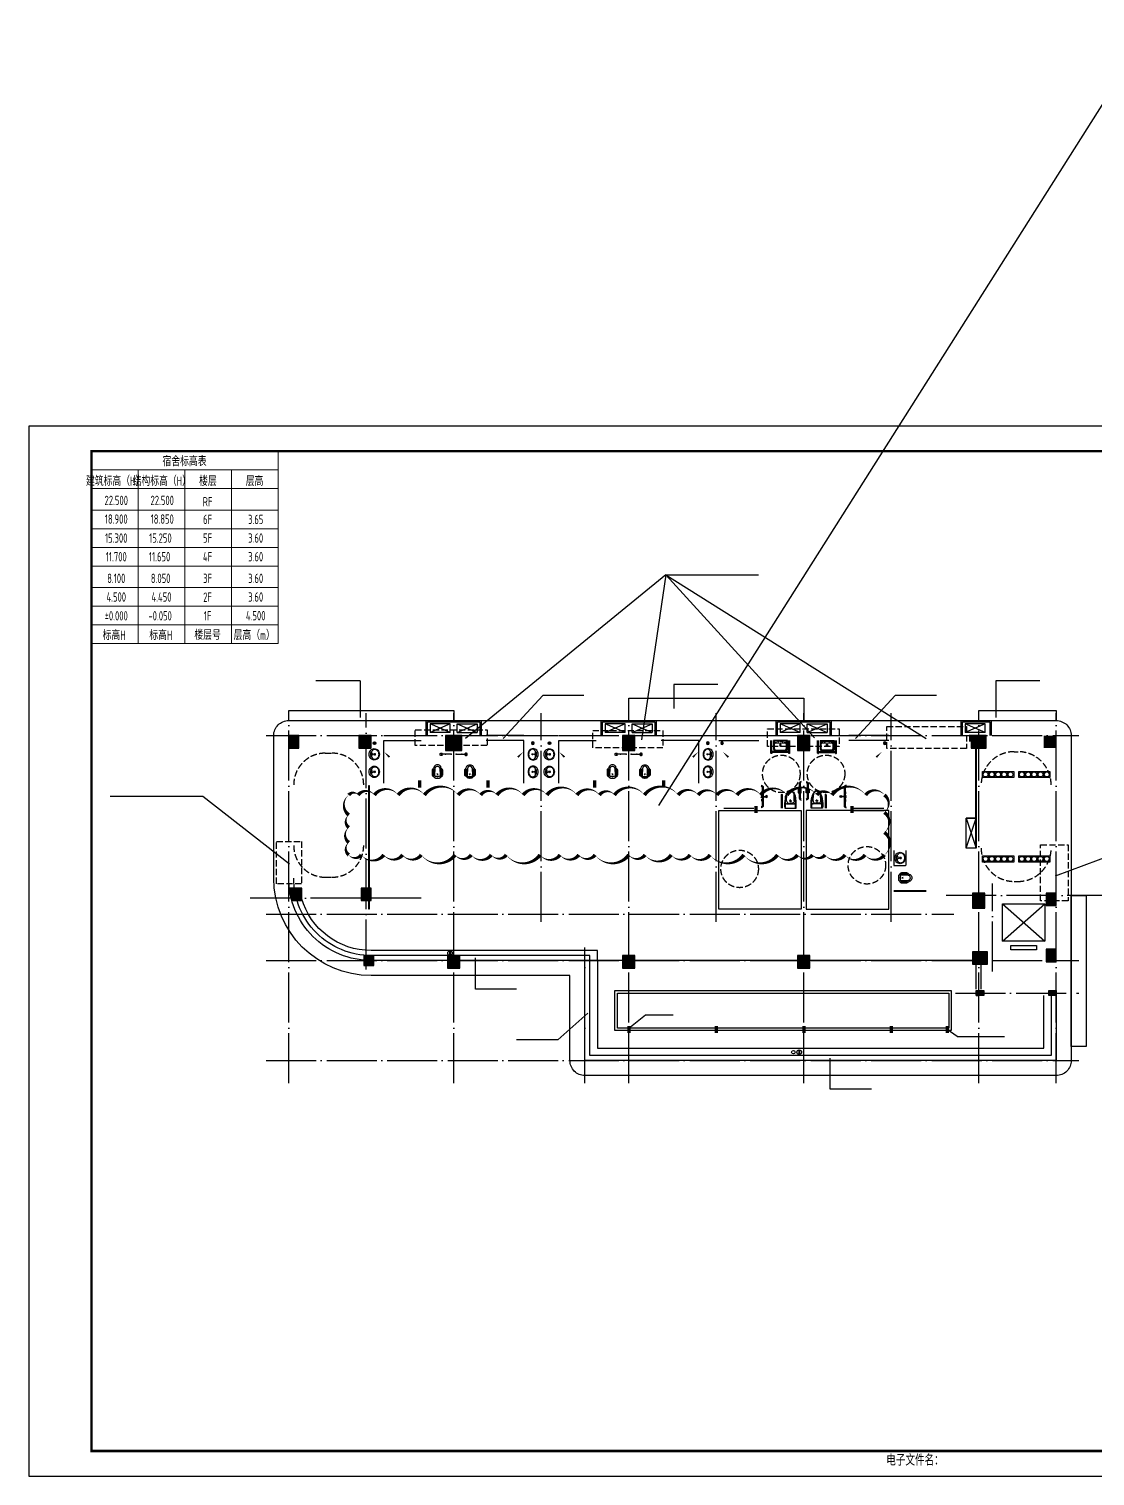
# Model space of a CAD drawing. Extents: x -1041549 to 749950, y -354245 to 17554.
# Drawn here: x -785097 to -742451, y -141716 to -83828 of the extents above; entities that cross this region are included whole.
import ezdxf
from ezdxf.enums import TextEntityAlignment as Align

# ---------------------------------------------------------------- set-up
doc = ezdxf.new("R2010")
doc.units = 0
doc.header["$LTSCALE"] = 1000
doc.header["$MEASUREMENT"] = 0
doc.linetypes.add('DASH', pattern=[0.35, 0.25, -0.1])
doc.linetypes.add('DOTE', pattern=[2.42, 2, -0.2, 0.02, -0.2])
for name, color, linetype in [('0-家具', 45, 'Continuous'), ('14', 1, 'Continuous'), ('8', 8, 'Continuous'), ('AC', 252, 'Continuous'), ('DIM_SYMB', 3, 'Continuous'), ('DOTE', 1, 'Continuous'), ('EQUIP_地漏', 7, 'Continuous'), ('EQUIP_雨水斗', 7, 'Continuous'), ('EVTR', 2, 'Continuous'), ('K+T', 252, 'Continuous'), ('LATRINE', 6, 'Continuous'), ('LVTRY', 8, 'Continuous'), ('PUB_DIM', 3, 'Continuous'), ('PUB_HATCH', 8, 'Continuous'), ('PUB_TEXT', 7, 'Continuous'), ('PUB_TITLE', 4, 'Continuous'), ('STAIR', 2, 'Continuous'), ('VPIPE-雨水', 222, 'DASH'), ('WALL', 4, 'Continuous'), ('WALL-MOVE', 6, 'Continuous'), ('WINDOW', 3, 'Continuous'), ('楼梯大样$0$A_STAR_LIFT(电梯扶梯)', 1, 'Continuous')]:
    doc.layers.add(name, color=color, linetype=linetype)
doc.layers.add('A-ANNO-TABS', color=46, linetype='Continuous', lineweight=9)
doc.layers.add('A-ANNO-TABS-TEXT', color=7, linetype='Continuous', lineweight=15)
doc.layers.add('DIM_MODI', color=6, linetype='Continuous', plot=False)
doc.styles.add('3-100', font='tssdeng.shx', dxfattribs={"width": 0.6, "bigfont": 'hztxt.shx'})
doc.styles.add('hztxt', font='romand_pkpm', dxfattribs={"bigfont": 'gbcbig'})

# ---------------------------------------------------------------- blocks, each defined once
blk = doc.blocks.new('$lvtry$00000168')
at = {"color": 0}
blk.add_line((0, 0), (0, -395), dxfattribs=at)
blk.add_arc((0, -395), 50, 121.03319, 58.96681, dxfattribs=at)
for p in [(0, 0), (0, -223)]:
    blk.add_point(p, dxfattribs=at)
blk = doc.blocks.new('$lvtry$00000203')
at = {"color": 0}
for p, q in [((-109, -134, 0), (-210, -128, 0)), ((-107, -166, 0), (-210, -166, 0)), ((-106, -197, 0), (-210, -197, 0)), ((-104, -227, 0), (-210, -227, 0)), ((-103, -258, 0), (-210, -258, 0)), ((-101, -289, 0), (-210, -289, 0)), ((-100, -320, 0), (-210, -320, 0)), ((-191, -354, 0), (-99, -345, 0)), ((-106, -103, 0), (-182, -88, 0)), ((-109, -124, 0), (-97, -382, 0)), ((48, -60, 0), (-48, -60, 0)), ((-4, -470, 0), (4, -470, 0)), ((97, -382, 0), (109, -124, 0)), ((191, -354, 0), (99, -345, 0)), ((100, -320, 0), (210, -320, 0)), ((101, -289, 0), (210, -289, 0)), ((103, -258, 0), (210, -258, 0)), ((104, -227, 0), (210, -227, 0)), ((106, -103, 0), (182, -88, 0)), ((106, -197, 0), (210, -197, 0)), ((107, -166, 0), (210, -166, 0)), ((109, -134, 0), (210, -128, 0))]:
    blk.add_line(p, q, dxfattribs=at)
at = {"color": 0, "elevation": 0}
blk.add_lwpolyline([(184, -360, 0.139709), (135, -448, -0.12003), (120, -477, -0.218108), (4, -530), (-4, -530, -0.218108), (-120, -477, -0.12003), (-135, -448, 0.139709), (-184, -360, 0.046574), (-191, -354, -0.248797), (-210, -318), (-210, -128, -0.218491), (-198, -101), (-90, -9, -0.179479), (-67, 0), (67, 0, -0.179479), (90, -9), (198, -101, -0.218491), (210, -128), (210, -318, -0.248797), (191, -354, 0.046574)], format="xyb", close=True, dxfattribs=at)
at = {"color": 0, "const_width": 3, "elevation": 0}
blk.add_lwpolyline([(49, -153, 1), (-49, -153, 1)], format="xyb", close=True, dxfattribs=at)
at = {"color": 0}
for centre, radius, start, end in [((-48, -121, 0), 61, 90, 182.693), ((-4, -377, 0), 92.8, 182.693, 270), ((4, -377, 0), 92.8, 270, 357.307), ((48, -121, 0), 61, 357.307, 90)]:
    blk.add_arc(centre, radius, start, end, dxfattribs=at)
for p in [(0, 0), (0, -153, 0)]:
    blk.add_point(p, dxfattribs=at)
blk = doc.blocks.new('$lvtry$00000179')
at = {"color": 0, "linetype": 'ByBlock'}
for p, q in [((-32, -102), (-92, -102)), ((-13, -178), (-40, -70)), ((35, -64), (-35, -64)), ((13, -178), (-13, -178)), ((40, -70), (13, -178)), ((92, -102), (32, -102))]:
    blk.add_line(p, q, dxfattribs=at)
blk.add_lwpolyline([(0, -406, 0.088425), (89, -391, 0.093738), (162, -347, 0.102376), (212, -280, 0.10945), (229, -203, 0.109452), (212, -127, 0.102376), (162, -60, 0.093738), (89, -16, 0.088423), (0, 0, 0.088427), (-89, -16, 0.093738), (-162, -60, 0.102376), (-212, -127, 0.109452), (-229, -203, 0.109451), (-212, -280, 0.102376), (-162, -347, 0.093738), (-89, -391, 0.088425)], format="xyb", close=True, dxfattribs=at)
for centre, radius in [((-64, -76), 20.4), ((-64, -76), 15.4), ((0, -229), 25.4), ((63, -76), 20.4), ((63, -76), 15.4)]:
    blk.add_circle(centre, radius, dxfattribs=at)
for centre, radius, start, end in [((-88, -229), 116, 151.0888, 180), ((-88, -229), 116, 180, 208.9112), ((-45, -252), 164, 126.8699, 151.0888), ((-45, -205), 164, 208.9112, 233.1301), ((-18, -288), 210, 123.90451, 126.8699), ((-18, -169), 210, 233.1301, 252.74206), ((-92, -178), 76.2, 90, 123.90451), ((0, -111), 270, 252.74206, 270), ((-35, -68), 5, 90, 194.03624), ((0, -111), 270, 270, 287.25794), ((35, -68), 5, 345.96376, 90), ((18, -169), 210, 287.25794, 306.8699), ((92, -178), 76.2, 57.74019, 90), ((45, -252), 164, 28.9112, 57.74019), ((45, -205), 164, 306.8699, 331.0888), ((88, -229), 116, 0, 28.9112), ((88, -229), 116, 331.0888, 0)]:
    blk.add_arc(centre, radius, start, end, dxfattribs=at)
at = {"color": 0}
for p in [(0, -76), (0, -229)]:
    blk.add_point(p, dxfattribs=at)
blk = doc.blocks.new('A$C545B6328')
at = {"layer": 'AC'}
for p, q in [((400, 450), (-400, 450)), ((-400, 450), (-400, 100)), ((400, 450), (-400, 100)), ((400, 100), (-400, 450)), ((400, 100), (-400, 100)), ((400, 100), (400, 450))]:
    blk.add_line(p, q, dxfattribs=at)
blk = doc.blocks.new('asgvava')
at = {"layer": 'LATRINE'}
for points in [[(-359868, 72627), (-359868, 72027), (-357668, 72027), (-357668, 72627)], [(-359818, 72627), (-359818, 72077), (-357718, 72077), (-357718, 72627)]]:
    blk.add_lwpolyline(points, dxfattribs=at)
at = {"xscale": -1, "rotation": 180}
blk.add_blockref('A$C545B6328', (-359312, 72610), dxfattribs=at)
at = {"rotation": 180}
blk.add_blockref('A$C545B6328', (-358224, 72610), dxfattribs=at)
blk = doc.blocks.new('7GGT')
for p, q in [((1704780, 1352574), (1704780, 1353034)), ((1704786, 1353004), (1705175, 1353004)), ((1704950, 1352652), (1704950, 1352962)), ((1704970, 1352752), (1704970, 1352855)), ((1705070, 1352752), (1705070, 1352855)), ((1705073, 1352955), (1705316, 1352947)), ((1705395, 1353134), (1705545, 1353134)), ((1705395, 1353134), (1705545, 1353134)), ((1704780, 1352604), (1705180, 1352604)), ((1705310, 1352474), (1704780, 1352474)), ((1705310, 1352434), (1704780, 1352434)), ((1704970, 1352804), (1704970, 1352804)), ((1705070, 1352804), (1705020, 1352804)), ((1705070, 1352804), (1705120, 1352804)), ((1705073, 1352652), (1705316, 1352660))]:
    blk.add_line(p, q)
for points in [[(1705840, 1353234), (1705840, 1353234, -0.414214), (1705760, 1353154), (1705180, 1353154, -0.414214), (1705100, 1353234), (1705100, 1353234)], [(1705800, 1353234), (1705800, 1353234, -0.414214), (1705760, 1353194), (1705180, 1353194, -0.414214), (1705140, 1353234), (1705140, 1353234)]]:
    blk.add_lwpolyline(points, format="xyb")
blk.add_lwpolyline([(1705395, 1353234), (1705545, 1353234), (1705545, 1353114), (1705395, 1353114)], close=True)
for points in [[(1704780, 1353034, 0), (1704873, 1353037, 0), (1704965, 1353035, 0), (1705058, 1353028, 0), (1705150, 1353016, 0), (1705241, 1352998, 0)], [(1704970, 1353004, 0), (1704963, 1352996, 0), (1704957, 1352987, 0), (1704953, 1352976, 0), (1704950, 1352966, 0), (1704950, 1352955, 0)], [(1705073, 1352955, 0), (1705041, 1352951, 0), (1705013, 1352938, 0), (1704990, 1352915, 0), (1704975, 1352887, 0), (1704970, 1352855, 0)], [(1705339, 1352966, 0), (1705309, 1352979, 0), (1705278, 1352990, 0), (1705246, 1352997, 0), (1705213, 1353002, 0), (1705180, 1353004, 0)], [(1705357, 1352937, 0), (1705349, 1352941, 0), (1705341, 1352943, 0), (1705333, 1352945, 0), (1705324, 1352947, 0), (1705316, 1352947, 0)], [(1705478, 1352804, 0), (1705466, 1352847, 0), (1705445, 1352886, 0), (1705416, 1352920, 0), (1705380, 1352947, 0), (1705339, 1352966, 0)], [(1705459, 1352800, 0), (1705450, 1352834, 0), (1705434, 1352866, 0), (1705413, 1352895, 0), (1705387, 1352919, 0), (1705357, 1352937, 0)], [(1705241, 1352609, 0), (1705150, 1352591, 0), (1705058, 1352579, 0), (1704965, 1352572, 0), (1704873, 1352570, 0), (1704780, 1352574, 0)], [(1704950, 1352652, 0), (1704950, 1352641, 0), (1704953, 1352631, 0), (1704957, 1352621, 0), (1704963, 1352611, 0), (1704970, 1352604, 0)], [(1705073, 1352652, 0), (1705041, 1352656, 0), (1705013, 1352670, 0), (1704990, 1352692, 0), (1704975, 1352721, 0), (1704970, 1352752, 0)], [(1705180, 1352604, 0), (1705213, 1352605, 0), (1705246, 1352610, 0), (1705278, 1352617, 0), (1705309, 1352628, 0), (1705339, 1352641, 0)], [(1705316, 1352660, 0), (1705324, 1352660, 0), (1705333, 1352662, 0), (1705341, 1352664, 0), (1705349, 1352666, 0), (1705357, 1352670, 0)], [(1705478, 1352804, 0), (1705466, 1352760, 0), (1705445, 1352721, 0), (1705416, 1352687, 0), (1705380, 1352660, 0), (1705339, 1352641, 0)], [(1705459, 1352807, 0), (1705450, 1352773, 0), (1705434, 1352741, 0), (1705413, 1352712, 0), (1705387, 1352688, 0), (1705357, 1352670, 0)]]:
    blk.add_polyline3d(points)
blk.add_arc((1705310, 1352454), 20, 270, 90)
blk = doc.blocks.new('lingyu')
at = {"layer": '0-家具'}
for p, q in [((407379, 512419), (407587, 512419)), ((407379, 512409), (407587, 512409))]:
    blk.add_line(p, q, dxfattribs=at)
for points in [[(407399, 512449), (407379, 512449), (407379, 512434), (407399, 512434)], [(407399, 512379), (407379, 512379), (407379, 512394), (407399, 512394)]]:
    blk.add_lwpolyline(points, close=True, dxfattribs=at)
for radius, start, end in [(40.6, 187.64381, 173.48059), (28.6, 190.88886, 170.72071)]:
    blk.add_arc((407589, 512415), radius, start, end, dxfattribs=at)
blk = doc.blocks.new('A$C92aa8c3f')
at = {"layer": '0-家具'}
for p, q in [((40, 620), (0, 620)), ((40, 580), (0, 580)), ((40, 320), (0, 320)), ((40, 280), (0, 280))]:
    blk.add_line(p, q, dxfattribs=at)
for points in [[(0, 900), (0, 900, -0.414214), (80, 820), (80, 80, -0.414214), (0, 0), (0, 0)], [(0, 860), (0, 860, -0.414214), (40, 820), (40, 80, -0.414214), (0, 40), (0, 40)]]:
    blk.add_lwpolyline(points, format="xyb", dxfattribs=at)
blk.add_blockref('lingyu', (-407379, -511964))
blk = doc.blocks.new('A$C55FC31F4')
for p, q in [((0, 20), (0, 520)), ((40, 20), (40, 520)), ((40, 80), (710, 80)), ((40, 40), (710, 40)), ((123, 494), (625, 494)), ((123, 170), (123, 494)), ((153, 139), (123, 170)), ((596, 139), (153, 139)), ((374, 494), (284, 494)), ((284, 494), (464, 494)), ((596, 139), (625, 170)), ((625, 170), (625, 494)), ((710, 20), (710, 520)), ((750, 20), (750, 520))]:
    blk.add_line(p, q)
at = {"lineweight": 13}
for p, q in [((95, 397), (123, 397)), ((97, 469), (123, 469)), ((142, 494), (142, 441)), ((142, 441), (220, 441)), ((184, 420), (142, 393)), ((142, 393), (142, 185)), ((142, 185), (184, 139)), ((184, 420), (564, 420)), ((225, 436), (225, 420)), ((522, 436), (522, 420)), ((606, 441), (527, 441)), ((606, 185), (565, 139)), ((566, 419), (606, 393)), ((606, 494), (606, 441)), ((606, 393), (606, 185)), ((653, 469), (627, 469)), ((655, 397), (627, 397))]:
    blk.add_line(p, q, dxfattribs=at)
for points in [[(94, 520), (94, 170)], [(94, 520), (654, 520)], [(94, 170), (144, 110)], [(144, 110), (604, 110)], [(654, 170), (604, 110)], [(654, 520), (654, 170)]]:
    blk.add_lwpolyline(points)
for centre, radius in [((285, 464), 15), ((375, 338), 24.9), ((375, 476), 8), ((465, 466), 15)]:
    blk.add_circle(centre, radius, dxfattribs=at)
blk.add_circle((375, 338), 33.1)
for centre, start, end in [((20, 20), 180.18711, 0.18711), ((730, 20), 179.81289, 359.81289)]:
    blk.add_arc(centre, 20, start, end)
for centre, start, end in [((220, 436), 0, 90), ((527, 436), 90, 180), ((564, 415), 57.24435, 90)]:
    blk.add_arc(centre, 5, start, end, dxfattribs=at)
blk = doc.blocks.new('$TwtSys$00000139')
at = {"color": 7}
for p, q in [((-19, 92, 0), (-19, -92, 0)), ((19, 92, 0), (19, -92, 0))]:
    blk.add_line(p, q, dxfattribs=at)
blk.add_circle((0, 0, 0), 93.8)
blk = doc.blocks.new('TUQ')
at = {"layer": '14', "style": 'hztxt', "width": 0.85}
blk.add_text('电子文件名：', height=450, rotation=359.99972, dxfattribs=at).set_placement((-24105, -584))
blk = doc.blocks.new('$TwtSys$00000141')
at = {"color": 8}
for p, q in [((-94, -180), (-10, -96)), ((-94, -180), (-10, -96)), ((-87, -223), (35, -101)), ((-87, -223), (35, -101)), ((-66, -254), (66, -122)), ((-66, -254), (66, -122)), ((-32, -275), (88, -155)), ((-32, -275), (88, -155)), ((11, -280), (92, -199)), ((11, -280), (92, -199))]:
    blk.add_line(p, q, dxfattribs=at)
blk.add_circle((0, -188), 94, dxfattribs=at)
blk.add_circle((0, -188), 94, dxfattribs=at)
blk = doc.blocks.new('dhgmdghm')
at = {"layer": '楼梯大样$0$A_STAR_LIFT(电梯扶梯)'}
for points in [[(1368204, 5589), (1367954, 5589), (1367954, 5839), (1368204, 5839)], [(1368204, 5339), (1367954, 5339), (1367954, 5589), (1368204, 5589)], [(1368204, 5089), (1367954, 5089), (1367954, 5339), (1368204, 5339)], [(1368204, 4839), (1367954, 4839), (1367954, 5089), (1368204, 5089)], [(1368204, 4589), (1367954, 4589), (1367954, 4839), (1368204, 4839)]]:
    blk.add_lwpolyline(points, close=True, dxfattribs=at)
for centre in [(1368079, 5714), (1368079, 5464), (1368079, 5214), (1368079, 4964), (1368079, 4714)]:
    blk.add_circle(centre, 100, dxfattribs=at)
blk = doc.blocks.new('A$Cde7966d8')
for p, q in [((0, 273), (0, 0)), ((80, 273), (80, 0))]:
    blk.add_line(p, q)
at = {"color": 1}
blk.add_line((40, 273), (40, 0), dxfattribs=at)
blk = doc.blocks.new('A$C716546de')
at = {"layer": 'PUB_HATCH'}
for points in [[(0, 8800), (400, 8800), (400, 9300), (0, 9300)], [(3300, 9300), (2800, 9300), (2800, 8800), (3300, 8800)], [(6275, 8700), (6925, 8700), (6925, 9300), (6275, 9300)], [(13350, 8700), (13850, 8700), (13850, 9300), (13350, 9300)], [(20350, 8700), (20850, 8700), (20850, 9300), (20350, 9300)], [(27300, 8800), (27900, 8800), (27900, 9300), (27300, 9300)], [(30200, 8800), (30700, 8800), (30700, 9300), (30200, 9300)], [(3300, 3200), (2900, 3200), (2900, 2700), (3300, 2700)], [(27850, 2400), (27850, 3000), (27350, 3000), (27350, 2400)], [(30700, 2500), (30700, 3000), (30300, 3000), (30300, 2500)], [(27950, 150), (27950, 650), (27350, 650), (27350, 150)], [(30700, 250), (30700, 750), (30300, 750), (30300, 250)], [(3400, 100), (3400, 500), (3000, 515), (3000, 100)], [(6850, 0), (6850, 500), (6350, 500), (6350, 0)], [(13850, 0), (13850, 500), (13350, 500), (13350, 0)], [(20850, 0), (20850, 500), (20350, 500), (20350, 0)]]:
    blk.add_hatch(color=7, dxfattribs=at).paths.add_polyline_path(points)
blk.add_solid([(24, 3200), (525, 3200), (125, 2700), (525, 2700)])
at = {"layer": 'WALL'}
for points in [[(0, 8800), (400, 8800), (400, 9300), (0, 9300)], [(3300, 9300), (2800, 9300), (2800, 8800), (3300, 8800)], [(6275, 8700), (6925, 8700), (6925, 9300), (6275, 9300)], [(13350, 8700), (13850, 8700), (13850, 9300), (13350, 9300)], [(20350, 8700), (20850, 8700), (20850, 9300), (20350, 9300)], [(27300, 8800), (27900, 8800), (27900, 9300), (27300, 9300)], [(3300, 3200), (2900, 3200), (2900, 2700), (3300, 2700)], [(27850, 2400), (27850, 3000), (27350, 3000), (27350, 2400)], [(30700, 2500), (30700, 3000), (30300, 3000), (30300, 2500)], [(27950, 150), (27950, 650), (27350, 650), (27350, 150)], [(30700, 250), (30700, 750), (30300, 750), (30300, 250)], [(3400, 100), (3400, 500), (3000, 515), (3000, 100)], [(6850, 0), (6850, 500), (6350, 500), (6350, 0)], [(13850, 0), (13850, 500), (13350, 500), (13350, 0)], [(20850, 0), (20850, 500), (20350, 500), (20350, 0)]]:
    blk.add_lwpolyline(points, close=True, dxfattribs=at)
blk.add_lwpolyline([(125, 2700), (525, 2700), (525, 3200), (24, 3200, 0.039187), (125, 2700, -0.123047)], format="xyb", dxfattribs=at)

msp = doc.modelspace()

# ---------------------------------------------------------------- hatches: boundary and pattern name
h = msp.add_hatch()
h.set_pattern_fill('ANSI31', color=256, scale=25)
h.set_pattern_definition([(45, (-372780.677, -201421.753), (-28.0633004, 28.0633004), [])])
h.paths.add_polyline_path([(-747226.4, -112595.3), (-747206.4, -112595.3), (-747206.4, -116595.3), (-747226.4, -116595.3)])
h = msp.add_hatch()
h.set_pattern_fill('ANSI31', color=256, scale=25)
h.set_pattern_definition([(45, (-397060.677, -203871.753), (-28.0633004, 28.0633004), [])])
h.paths.add_polyline_path([(-771506.4, -114095.3), (-771486.4, -114095.3), (-771486.4, -119045.3), (-771506.4, -119045.3)])

# ---------------------------------------------------------------- linework, layer by layer
at = {"color": 2}
for p, q in [((-770906.4, -112095.3), (-769406.4, -112095.3)), ((-770906.4, -112295.3), (-769406.4, -112295.3)), ((-765306.4, -112095.3), (-766806.4, -112095.3)), ((-765306.4, -112295.3), (-766806.4, -112295.3)), ((-763906.4, -112095.3), (-762406.4, -112095.3)), ((-763906.4, -112295.3), (-762406.4, -112295.3)), ((-759806.4, -112095.3), (-758306.4, -112095.3)), ((-758306.4, -112295.3), (-759806.4, -112295.3)), ((-757506.4, -112095.3), (-755906.4, -112095.3)), ((-757506.4, -112295.3), (-755906.4, -112295.3)), ((-750706.4, -112095.3), (-752306.4, -112095.3)), ((-750706.4, -112295.3), (-752306.4, -112295.3))]:
    msp.add_line(p, q, dxfattribs=at)
for p, q in [((-757306.4, -114995.3), (-756106.4, -114995.3)), ((-757306.4, -115095.3), (-756106.4, -115095.3)), ((-752106.4, -114995.3), (-750906.4, -114995.3)), ((-752106.4, -115095.3), (-750906.4, -115095.3)), ((-762656.4, -121095.3), (-762656.4, -120895.3)), ((-747356.4, -121095.3), (-762656.4, -121095.3)), ((-747206.4, -122245.3), (-747206.4, -121245.3)), ((-747006.4, -122245.3), (-747006.4, -121245.3)), ((-747206.4, -122495.3), (-747106.4, -122495.3)), ((-761106.4, -123795.3), (-760437.4, -123263.8)), ((-760437.4, -123263.8), (-759320.7, -123263.8)), ((-747971.1, -124136.4), (-748370.3, -123853.9)), ((-747971.1, -124136.4), (-746079.6, -124136.4))]:
    msp.add_line(p, q)
at = {"color": 5}
msp.add_line((-762356.4, -121095.3), (-762356.4, -120695.3), dxfattribs=at)
at = {"color": 2}
for points in [[(-774706.4, -111495.3), (-774706.4, -111095.3), (-768106.4, -111095.3), (-768106.4, -111495.3)], [(-747106.4, -111495.3), (-747106.4, -111095.3), (-744006.4, -111095.3), (-744006.4, -111495.3)]]:
    msp.add_lwpolyline(points, dxfattribs=at)
at = {"color": 6}
msp.add_lwpolyline([(-761106.4, -111495.3), (-761106.4, -110595.3), (-754106.4, -110595.3), (-754106.4, -111495.3)], dxfattribs=at)
msp.add_lwpolyline([(-774706.4, -111495.3), (-744006.4, -111495.3, -0.4142136), (-743406.4, -112095.3), (-743406.4, -125095.3, -0.4142136), (-744006.4, -125695.3), (-762856.4, -125695.3, -0.4142136), (-763456.4, -125095.3), (-763456.4, -121695.3), (-771406.4, -121695.3, -0.4142135), (-775306.4, -117795.3), (-775306.4, -112095.3, -0.4142136)], format="xyb", close=True)
at = {"color": 2, "linetype": 'DASH'}
for points in [[(-769641.2, -111860.2), (-766765.6, -111860.2), (-766765.6, -112489.7), (-769641.2, -112489.7)], [(-762546.1, -111892.4), (-759737, -111892.4), (-759737, -112586.3), (-762546.1, -112586.3)], [(-755552.9, -111822), (-752681.9, -111822), (-752681.9, -112533.8), (-755552.9, -112533.8)], [(-750779.9, -111727.3), (-747598.9, -111727.3), (-747598.9, -112611.6), (-750779.9, -112611.6)], [(-775197.8, -116334.5), (-774198.7, -116334.5), (-774198.7, -118027.8), (-775197.8, -118027.8)], [(-744626.7, -116463), (-743529.8, -116463), (-743529.8, -118701.3), (-744626.7, -118701.3)]]:
    msp.add_lwpolyline(points, close=True, dxfattribs=at)
for points in [[(-747226.4, -112595.3), (-747206.4, -112595.3), (-747206.4, -116595.3), (-747226.4, -116595.3)], [(-771506.4, -114095.3), (-771486.4, -114095.3), (-771486.4, -119045.3), (-771506.4, -119045.3)], [(-757506.4, -115095.3), (-754206.4, -115095.3), (-754206.4, -119045.3), (-757506.4, -119045.3)], [(-754006.4, -119045.3), (-750706.4, -119045.3), (-750706.4, -115095.3), (-754006.4, -115095.3)], [(-747206.4, -122295.3), (-746906.4, -122295.3), (-746906.4, -122495.3), (-747206.4, -122495.3)], [(-744306.4, -122295.3), (-744006.4, -122295.3), (-744006.4, -122495.3), (-744306.4, -122495.3)]]:
    msp.add_lwpolyline(points, close=True)
at = {"color": 3}
for points in [[(-762656.4, -121095.3), (-771406.4, -121095.3, -0.4142136), (-774706.4, -117795.3, 9.0321414)], [(-762656.4, -120895.3), (-771406.4, -120895.3, -0.4142136), (-774506.4, -117795.3, -0.4142136)]]:
    msp.add_lwpolyline(points, format="xyb", dxfattribs=at)
at = {"color": 5}
msp.add_lwpolyline([(-762356.4, -120695.3), (-771406.4, -120695.3, -0.3345303), (-774193.9, -118595.3, -0.3345303)], format="xyb", dxfattribs=at)
msp.add_lwpolyline([(-762356.4, -121095.3), (-762356.4, -124595.3), (-744506.4, -124595.3), (-744506.4, -122495.3)])
at = {"color": 8}
for points in [[(-761656.4, -122295.3), (-748206.6, -122295.3), (-748206.6, -123895.3), (-761656.4, -123895.3)], [(-761556.4, -122395.3), (-748306.6, -122395.3), (-748306.6, -123795.3), (-761556.4, -123795.3)]]:
    msp.add_lwpolyline(points, close=True, dxfattribs=at)
for points in [[(-747206.4, -122295.3), (-746906.4, -122295.3), (-747206.4, -122495.3), (-746906.4, -122495.3)], [(-744306.4, -122295.3), (-744006.4, -122295.3), (-744306.4, -122495.3), (-744006.4, -122495.3)]]:
    msp.add_solid(points)
at = {"layer": '8', "linetype": 'DASH'}
for centre in [(-755001.7, -113627.3), (-753211.2, -113627.3), (-756668.5, -117429.5), (-751578.1, -117284.5)]:
    msp.add_circle(centre, 750, dxfattribs=at)
at = {"layer": 'A-ANNO-TABS'}
for p, q in [((-782597.2, -108417.8), (-782597.2, -100716.3)), ((-782597.2, -101462.9), (-775130.5, -101462.9)), ((-780730.5, -108417.8), (-780730.5, -101462.9)), ((-778863.8, -108417.8), (-778863.8, -101462.9)), ((-776997.2, -108417.8), (-776997.2, -101462.9)), ((-782597.2, -102209.6), (-775130.5, -102209.6)), ((-782597.2, -103073.7), (-775130.5, -103073.7)), ((-782597.2, -103820.4), (-775130.5, -103820.4)), ((-782597.2, -104567), (-775130.5, -104567)), ((-782597.2, -105313.7), (-775130.5, -105313.7)), ((-782597.2, -106177.8), (-775130.5, -106177.8)), ((-782597.2, -106924.4), (-775130.5, -106924.4)), ((-782597.2, -107671.1), (-775130.5, -107671.1))]:
    msp.add_line(p, q, dxfattribs=at)
for points in [[(-775130.5, -108417.8), (-775130.5, -100716.3), (-782597.2, -100716.3)], [(-775130.5, -108417.8), (-782597.2, -108417.8)]]:
    msp.add_lwpolyline(points, dxfattribs=at)
at = {"layer": 'DIM_MODI'}
msp.add_lwpolyline([(-772300.6, -114473.1, 0, 150, 0.5), (-772300.6, -115273.1, 0, 150, 0.5), (-772300.6, -115773.1, 0, 150, 0.5), (-772300.6, -116373.1, 0, 150, 0.5), (-772300.6, -116868.2, 0, 150, 0.5), (-771800.6, -116868.2, 0, 150, 0.5), (-770900.6, -116868.2, 0, 150, 0.5), (-770150.6, -116868.2, 0, 150, 0.5), (-769400.6, -116868.2, 0, 150, 0.5), (-768050.6, -116868.2, 0, 150, 0.5), (-767400.6, -116868.2, 0, 150, 0.5), (-766600.6, -116868.2, 0, 150, 0.5), (-766000.6, -116868.2, 0, 150, 0.5), (-764650.6, -116868.2, 0, 150, 0.5), (-763850.6, -116868.2, 0, 150, 0.5), (-763100.6, -116868.2, 0, 150, 0.5), (-762450.6, -116868.2, 0, 150, 0.5), (-761100.6, -116868.2, 0, 150, 0.5), (-760450.6, -116868.2, 0, 150, 0.5), (-759400.6, -116868.2, 0, 150, 0.5), (-758650.6, -116868.2, 0, 150, 0.5), (-757850.6, -116868.2, 0, 150, 0.5), (-756500.6, -116868.2, 0, 150, 0.5), (-755150.6, -116868.2, 0, 150, 0.5), (-754350.6, -116868.2, 0, 150, 0.5), (-753750.6, -116868.2, 0, 150, 0.5), (-753250.6, -116868.2, 0, 150, 0.5), (-752450.6, -116868.2, 0, 150, 0.5), (-751650.6, -116868.2, 0, 150, 0.5), (-750878.2, -116868.2, 0, 150, 0.5), (-750878.2, -115968.2, 0, 150, 0.5), (-750878.2, -115168.2, 0, 150, 0.5), (-750878.2, -114473.1, 0, 150, 0.5), (-751628.2, -114473.1, 0, 150, 0.5), (-752978.2, -114473.1, 0, 150, 0.5), (-753578.2, -114473.1, 0, 150, 0.5), (-754778.2, -114473.1, 0, 150, 0.5), (-755828.2, -114473.1, 0, 150, 0.5), (-756778.2, -114473.1, 0, 150, 0.5), (-757578.2, -114473.1, 0, 150, 0.5), (-758328.2, -114473.1, 0, 150, 0.5), (-759128.2, -114473.1, 0, 150, 0.5), (-760478.2, -114473.1, 0, 150, 0.5), (-761678.2, -114473.1, 0, 150, 0.5), (-762278.2, -114473.1, 0, 150, 0.5), (-763178.2, -114473.1, 0, 150, 0.5), (-764378.2, -114473.1, 0, 150, 0.5), (-765328.2, -114473.1, 0, 150, 0.5), (-766378.2, -114473.1, 0, 150, 0.5), (-767028.2, -114473.1, 0, 150, 0.5), (-767928.2, -114473.1, 0, 150, 0.5), (-769278.2, -114473.1, 0, 150, 0.5), (-770328.2, -114473.1, 0, 150, 0.5), (-771278.2, -114473.1, 0, 150, 0.5), (-771928.2, -114473.1, 0, 150, 0.5)], format="xyseb", close=True, dxfattribs=at)
at = {"layer": 'DIM_SYMB'}
for points in [[(-770366.7, -113253.9, 0, 0, 0), (-770890.1, -112748.1, 0, 80, 0), (-770674.4, -112956.6, 0, 0, 0)], [(-765846.1, -113253.9, 0, 0, 0), (-765322.8, -112748.1, 0, 80, 0), (-765538.5, -112956.6, 0, 0, 0)], [(-763366.7, -113253.9, 0, 0, 0), (-763890.1, -112748.1, 0, 80, 0), (-763674.4, -112956.6, 0, 0, 0)], [(-758846.1, -113253.9, 0, 0, 0), (-758322.8, -112748.1, 0, 80, 0), (-758538.5, -112956.6, 0, 0, 0)], [(-756815, -113253.9, 0, 0, 0), (-757338.4, -112748.1, 0, 80, 0), (-757122.6, -112956.6, 0, 0, 0)], [(-751508.3, -113253.9, 0, 0, 0), (-750984.9, -112748.1, 0, 80, 0), (-751200.6, -112956.6, 0, 0, 0)]]:
    msp.add_lwpolyline(points, format="xyseb", dxfattribs=at)
at = {"layer": 'DOTE', "linetype": 'DOTE'}
for p, q in [((-774706.4, -125995.3), (-774706.4, -111195.3)), ((-771606.4, -121453.4), (-771606.4, -111195.3)), ((-768106.4, -125995.3), (-768106.4, -111195.3)), ((-764606.4, -119543.7), (-764606.4, -111195.3)), ((-761106.4, -125995.3), (-761106.4, -111195.3)), ((-757606.4, -119543.7), (-757606.4, -111195.3)), ((-754106.4, -125995.3), (-754106.4, -111195.3)), ((-750606.4, -119543.7), (-750606.4, -111195.3)), ((-747106.4, -125995.3), (-747106.4, -111195.3)), ((-744006.4, -125995.3), (-744006.4, -111195.3)), ((-775606.4, -112095.3), (-743106.4, -112095.3)), ((-746556.4, -121536.2), (-746556.4, -118009.9)), ((-769409, -118595.3), (-776395.9, -118595.3)), ((-741571.2, -118495.3), (-748558.2, -118495.3)), ((-775606.4, -119245.3), (-748100.4, -119245.3)), ((-762856.4, -125995.3), (-762856.4, -120571.3)), ((-775606.4, -121095.3), (-743106.4, -121095.3)), ((-748032.1, -122395.3), (-743106.4, -122395.3)), ((-775606.4, -125095.3), (-743106.4, -125095.3))]:
    msp.add_line(p, q, dxfattribs=at)
at = {"layer": 'EVTR'}
for p, q in [((-746156.4, -120320.3), (-746156.4, -118820.3)), ((-746156.4, -118820.3), (-744456.4, -118820.3)), ((-746156.4, -120320.3), (-744456.4, -118820.3)), ((-746156.4, -118820.3), (-744456.4, -120320.3)), ((-744456.4, -118820.3), (-744456.4, -120320.3)), ((-744456.4, -120320.3), (-746156.4, -120320.3)), ((-745816.4, -120670.3), (-745816.4, -120495.3)), ((-745816.4, -120495.3), (-744796.4, -120495.3)), ((-744796.4, -120670.3), (-745816.4, -120670.3)), ((-744796.4, -120495.3), (-744796.4, -120670.3))]:
    msp.add_line(p, q, dxfattribs=at)
at = {"layer": 'K+T', "linetype": 'DASH'}
for p, q in [((-773241.4, -112800.3), (-772971.4, -112800.3)), ((-745681.4, -112740.3), (-745531.4, -112740.3)), ((-773241.4, -117760.3), (-772971.4, -117760.3)), ((-745681.4, -117930.3), (-745531.4, -117930.3))]:
    msp.add_line(p, q, dxfattribs=at)
at = {"layer": 'K+T'}
for p, q in [((-750506.4, -118295.3), (-749206.4, -118295.3)), ((-750506.4, -118315.3), (-749206.4, -118315.3))]:
    msp.add_line(p, q, dxfattribs=at)
msp.add_lwpolyline([(-747606.4, -116595.3), (-747606.4, -115395.3), (-747206.4, -115395.3), (-747206.4, -116595.3), (-747606.4, -116595.3), (-747206.4, -115395.3), (-747606.4, -115395.3), (-747206.4, -116595.3)], dxfattribs=at)
at = {"layer": 'K+T', "linetype": 'DASH'}
for centre, radius, start, end in [((-773241.4, -114065.3), 1265, 90, 180), ((-772971.4, -114065.3), 1265, 0, 90), ((-745681.4, -114065.3), 1325, 90, 180), ((-745531.4, -114065.3), 1325, 0, 90), ((-773241.4, -116495.3), 1265, 180, 270), ((-772971.4, -116495.3), 1265, 270, 0), ((-745681.4, -116605.3), 1325, 180, 270), ((-745531.4, -116605.3), 1325, 270, 0)]:
    msp.add_arc(centre, radius, start, end, dxfattribs=at)
at = {"layer": 'LATRINE'}
for points in [[(-747806.4, -112095.3), (-747806.4, -111495.3), (-746606.4, -111495.3), (-746606.4, -112095.3)], [(-747756.4, -112095.3), (-747756.4, -111545.3), (-746656.4, -111545.3), (-746656.4, -112095.3)]]:
    msp.add_lwpolyline(points, dxfattribs=at)
at = {"layer": 'LVTRY'}
for p, q in [((-770906.4, -113995.3), (-770906.4, -112295.3)), ((-765306.4, -113995.3), (-765306.4, -112295.3)), ((-763906.4, -113995.3), (-763906.4, -112295.3)), ((-758306.4, -113995.3), (-758306.4, -112295.3))]:
    msp.add_line(p, q, dxfattribs=at)
msp.add_lwpolyline([(-750506.4, -116695.3), (-750506.4, -117295.3), (-750056.4, -117295.3, 0.4142136), (-750006.4, -117245.3), (-750006.4, -116695.3)], format="xyb", dxfattribs=at)
at = {"layer": 'PUB_DIM'}
for p, q in [((-771852.7, -109910.6), (-773616.5, -109910.6)), ((-771852.7, -109910.6), (-771852.7, -111376.4)), ((-744659.6, -109910.6), (-746423.4, -109910.6)), ((-746423.4, -109910.6), (-746423.4, -111376.4)), ((-764542.2, -110486.6), (-766126.5, -112217.9)), ((-762894.4, -110486.6), (-764542.2, -110486.6)), ((-757541.8, -110048.3), (-759305.6, -110048.3)), ((-759305.6, -110048.3), (-759305.6, -111006.3)), ((-750445.7, -110486.6), (-752030, -112217.9)), ((-748797.9, -110486.6), (-750445.7, -110486.6)), ((-767237.9, -122233.2), (-767237.9, -120987.5)), ((-765590.1, -122233.2), (-767237.9, -122233.2)), ((-763941.9, -124265.9), (-762739.1, -123196.1)), ((-763941.9, -124265.9), (-765589.7, -124265.9)), ((-753044.6, -126242.5), (-753044.6, -124996.8)), ((-751396.7, -126242.5), (-753044.6, -126242.5))]:
    msp.add_line(p, q, dxfattribs=at)
at = {"layer": 'PUB_TEXT', "color": 2}
msp.add_line((-759897.5, -114885.7), (-740242.4, -83828.1), dxfattribs=at)
at = {"layer": 'PUB_TITLE'}
msp.add_lwpolyline([(-785097.2, -141716.3), (-725697.2, -141716.3), (-725697.2, -99716.3), (-785097.2, -99716.3)], close=True, dxfattribs=at)
at = {"layer": 'PUB_TITLE', "const_width": 100}
msp.add_lwpolyline([(-782597.2, -140716.3), (-726697.2, -140716.3), (-726697.2, -100716.3), (-782597.2, -100716.3)], close=True, dxfattribs=at)
at = {"layer": 'STAIR'}
msp.add_lwpolyline([(-743406.4, -124535.3), (-743406.4, -118495.3), (-742806.4, -118495.3), (-742806.4, -124535.3)], close=True, dxfattribs=at)
at = {"layer": 'VPIPE-雨水', "linetype": 'Continuous'}
msp.add_circle((-754517.1, -124759.6), 70, dxfattribs=at)
at = {"layer": 'WALL-MOVE'}
for points in [[(-744006.4, -122495.3), (-744006.4, -125095.3), (-762856.4, -125095.3), (-762856.4, -121095.3)], [(-744206.4, -122495.3), (-744206.4, -124895.3), (-762656.4, -124895.3), (-762656.4, -121095.3)]]:
    msp.add_lwpolyline(points, dxfattribs=at)
at = {"layer": 'WINDOW'}
for p, q in [((-759617.5, -105668.5), (-767635, -112209.4)), ((-759617.5, -105668.5), (-760598.6, -112260.5)), ((-759617.5, -105668.5), (-755910.8, -105668.5)), ((-759617.5, -105668.5), (-753679.5, -112184.7)), ((-759617.5, -105668.5), (-749209.3, -112208.7)), ((-781844.5, -114516.7), (-778137.8, -114516.7)), ((-778137.8, -114516.7), (-774672.9, -117232.3)), ((-740688.2, -116473.3), (-744052.5, -117712.9))]:
    msp.add_line(p, q, dxfattribs=at)

# ---------------------------------------------------------------- block references
at = {"xscale": -1, "rotation": 180}
for p in [(-409338.2, -39468.5), (-402338.2, -39468.5), (-395338.2, -39468.5)]:
    msp.add_blockref('asgvava', p, dxfattribs=at)
for name, p in [('A$C545B6328', (-747250.3, -112078.1)), ('A$C716546de', (-774706.4, -121395.3)), ('A$Cde7966d8', (-747471.3, -112333.6)), ('A$Cde7966d8', (-769517.4, -114171.4)), ('A$Cde7966d8', (-766777.4, -114171.4)), ('A$Cde7966d8', (-762518.3, -114171.4)), ('A$Cde7966d8', (-759759.8, -114171.4)), ('A$C92aa8c3f', (-755806.5, -114984.4)), ('A$Cde7966d8', (-756058.4, -115192.2)), ('A$Cde7966d8', (-752217.8, -115192.2)), ('A$Cde7966d8', (-761146.4, -123990.1)), ('A$Cde7966d8', (-757646.4, -123990.1)), ('A$Cde7966d8', (-754146.4, -123990.1)), ('A$Cde7966d8', (-750646.4, -123990.1)), ('A$Cde7966d8', (-748410.3, -123990.1))]:
    msp.add_blockref(name, p)
at = {"rotation": 270}
for p in [(-751545.5, 1254428.3), (-750095.5, 1254428.3), (-751545.5, 1251048.3), (-750095.5, 1251048.3)]:
    msp.add_blockref('dhgmdghm', p, dxfattribs=at)
at = {"xscale": -1}
msp.add_blockref('A$C92aa8c3f', (-752406.4, -114984.4), dxfattribs=at)
at = {"layer": '0-家具', "xscale": -1}
msp.add_blockref('A$C55FC31F4', (-754665.8, -112815.1), dxfattribs=at)
at = {"layer": '0-家具'}
msp.add_blockref('A$C55FC31F4', (-753547.1, -112815.1), dxfattribs=at)
at = {"layer": '0-家具', "xscale": -1, "rotation": 270}
msp.add_blockref('7GGT', (-2107440, -1819775.1), dxfattribs=at)
at = {"layer": '0-家具', "rotation": 90.00000000000003}
msp.add_blockref('7GGT', (599227.1, -1819775.1), dxfattribs=at)
at = {"layer": '14'}
msp.add_blockref('TUQ', (-726697.2, -140716.3), dxfattribs=at)
at = {"layer": 'EQUIP_地漏', "yscale": 0.5319148936170213, "zscale": 0.5319148936170213}
for p, xscale, rotation in [((-771172.5, -112398.7), 0.5319148936170213, 270), ((-765040.4, -112398.7), -0.5319148936170213, 90), ((-764172.5, -112398.7), 0.5319148936170213, 270), ((-758040.4, -112398.7), -0.5319148936170213, 90), ((-757472.1, -112398.7), -0.5319148936170213, 90), ((-750961.3, -112398.7), -0.5319148936170213, 90)]:
    msp.add_blockref('$TwtSys$00000141', p, dxfattribs=dict(at, xscale=xscale, rotation=rotation))
at = {"layer": 'EQUIP_雨水斗'}
for p in [(-768248.9, -120794), (-754286.6, -124759.5)]:
    msp.add_blockref('$TwtSys$00000139', p, dxfattribs=at)
at = {"layer": 'LVTRY', "xscale": -1}
for name, p, rotation in [('$lvtry$00000179', (-771486.4, -112845.3), 90), ('$lvtry$00000168', (-768206.4, -112845.3), 270), ('$lvtry$00000179', (-764486.4, -112845.3), 90), ('$lvtry$00000168', (-761206.4, -112845.3), 270), ('$lvtry$00000179', (-771486.4, -113545.3), 90), ('$lvtry$00000203', (-768756.4, -113795.3), 180), ('$lvtry$00000179', (-764486.4, -113545.3), 90), ('$lvtry$00000203', (-761756.4, -113795.3), 180), ('$lvtry$00000179', (-750453.5, -116991.6), 90)]:
    msp.add_blockref(name, p, dxfattribs=dict(at, rotation=rotation))
at = {"layer": 'LVTRY'}
for name, p, rotation in [('$lvtry$00000168', (-768006.4, -112845.3), 90.00000000000003), ('$lvtry$00000179', (-764726.4, -112845.3), 270), ('$lvtry$00000168', (-761006.4, -112845.3), 90.00000000000003), ('$lvtry$00000179', (-757726.4, -112845.3), 270), ('$lvtry$00000203', (-767456.4, -113795.3), 180), ('$lvtry$00000179', (-764726.4, -113545.3), 270), ('$lvtry$00000203', (-760456.4, -113795.3), 180), ('$lvtry$00000179', (-757726.4, -113545.3), 270), ('$lvtry$00000203', (-750306.4, -117786.5, 0), 89.99999999999999)]:
    msp.add_blockref(name, p, dxfattribs=dict(at, rotation=rotation))

# ---------------------------------------------------------------- texts
at = {"layer": 'A-ANNO-TABS-TEXT', "style": '3-100', "width": 0.7}
for s, p in [('宿舍标高表', (-778872.8, -101094.6)), ('建筑标高（H）', (-781650.6, -101884.1)), ('结构标高（H）', (-779784, -101884.1)), ('楼层', (-777940.2, -101889.5)), ('层高', (-776073.5, -101889.5)), ('22.500', (-781604.1, -102687.1)), ('22.500', (-779765.4, -102687.1)), ('RF', (-777951.8, -102740.3)), ('18.900', (-781604.1, -103433.7)), ('18.850', (-779765.4, -103433.7)), ('6F', (-777951.8, -103447)), ('3.65', (-776026.5, -103447)), ('15.300', (-781604.1, -104193.7)), ('15.250', (-779837.8, -104193.7)), ('5F', (-777951.8, -104193.7)), ('3.60', (-776026.5, -104193.7)), ('11.700', (-781604.1, -104940.4)), ('11.650', (-779870.5, -104940.4)), ('4F', (-777951.8, -104940.4)), ('3.60', (-776026.5, -104940.4)), ('8.100', (-781604.1, -105804.4)), ('8.050', (-779828.9, -105804.4)), ('3F', (-777951.8, -105804.4)), ('3.60', (-776026.5, -105804.4)), ('4.500', (-781604.1, -106551.1)), ('4.450', (-779794.7, -106551.1)), ('2F', (-777951.8, -106558.4)), ('3.60', (-776026.5, -106551.1)), ('%%P0.000', (-781604.1, -107305.1)), ('-0.050', (-779848.7, -107305.1)), ('1F', (-777951.8, -107305.1)), ('4.500', (-776026.5, -107297.8)), ('标高H', (-781688.7, -108051.7)), ('标高H', (-779822, -108051.7)), ('楼层号', (-777951.8, -108044.4)), ('层高（m）', (-776085.1, -108049))]:
    msp.add_text(s, height=373.33, dxfattribs=at).set_placement(p, align=Align.MIDDLE)

doc.saveas('drawing.dxf')
